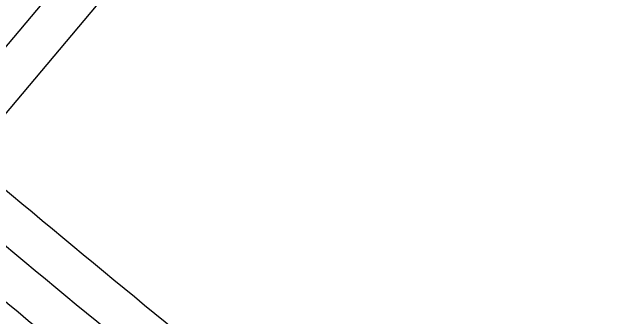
# Model space of a CAD drawing. Header units: millimetres. Extents: x 832728086 to 834530684, y 817551485 to 818349469.
# Drawn here: x 832728260.49 to 832728262.971, y 817960482.403 to 817960483.649 of the extents above; entities that cross this region are included whole.
import ezdxf

# ---------------------------------------------------------------- set-up
doc = ezdxf.new("R2010")
doc.units = ezdxf.units.MM
doc.header["$LTSCALE"] = 100
doc.layers.add('000-Tactile-l', color=8, linetype='Continuous')

# ---------------------------------------------------------------- blocks, each defined once
blk = doc.blocks.new('tactile')
at = {"layer": '000-Tactile-l', "ltscale": 5e-05}
for p, q in [((834132.4527, 817964.0891), (834131.9535, 817963.4963)), ((834132.5866, 817963.9764), (834132.0874, 817963.3836))]:
    blk.add_line(p, q, dxfattribs=at)
for radius, start, end in [(96.934, 230.079516, 232.127546), (97.109, 230.079196, 232.128875), (97.284, 230.078878, 232.130186)]:
    blk.add_arc((834194.3077, 818037.55), radius, start, end, dxfattribs=at)

msp = doc.modelspace()

# ---------------------------------------------------------------- block references
at = {"layer": '000-Tactile-l'}
msp.add_blockref('tactile', (831894128.3015, 817142519.7659), dxfattribs=at)

doc.saveas('drawing.dxf')
